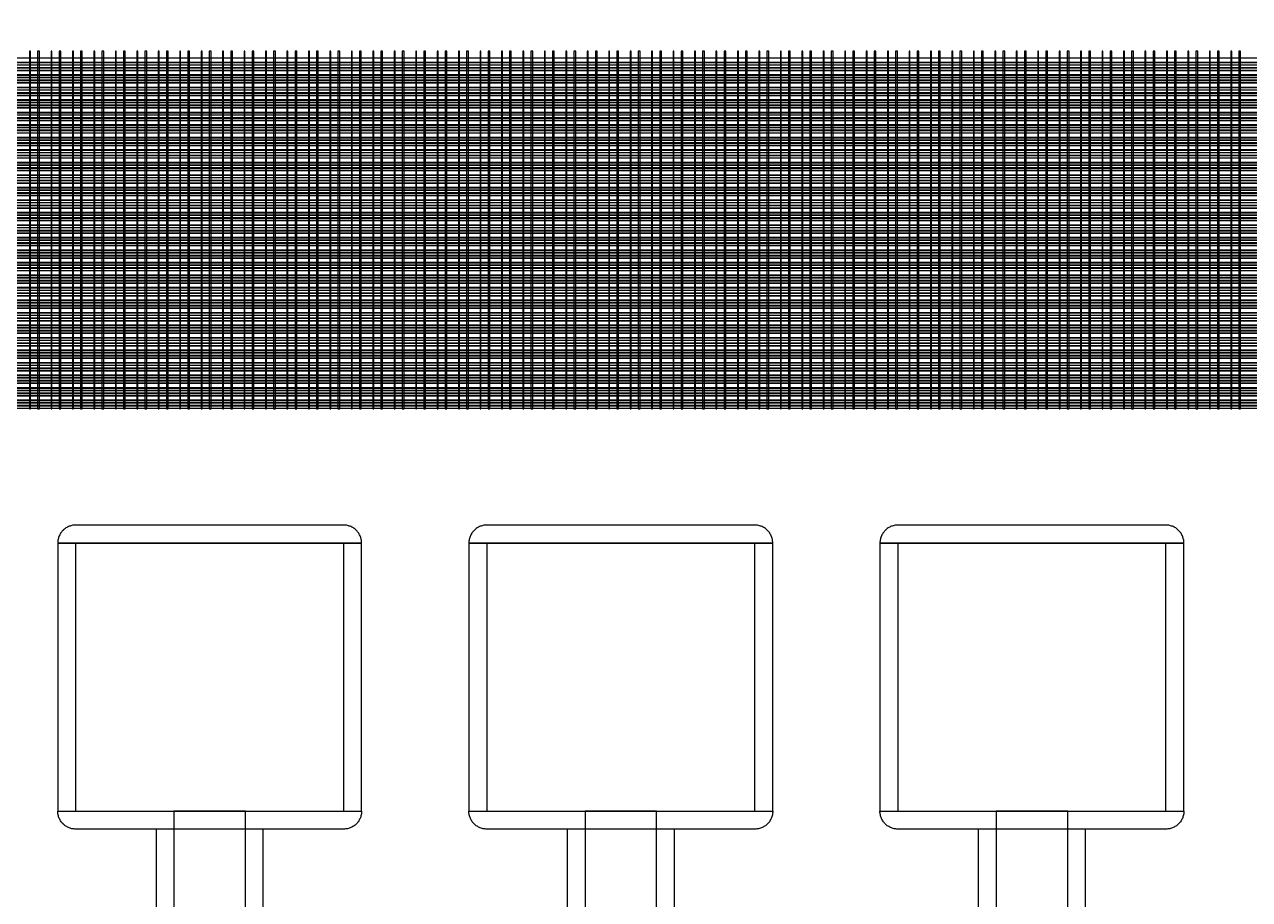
# Model space of a CAD drawing. Extents: x -50000 to 50000, y -50000 to 50000.
# Drawn here: x -25155 to -23784, y 33441 to 34420 of the extents above; entities that cross this region are included whole.
import ezdxf

# ---------------------------------------------------------------- set-up
doc = ezdxf.new("R2010")
doc.units = 0
doc.layers.get('0').update_dxf_attribs({"linetype": 'CONTINUOUS'})
for name, color, linetype in [('BASEMETAL', 4, 'CONTINUOUS'), ('FRAME', 8, 'CONTINUOUS'), ('SECONDLAYER', 6, 'CONTINUOUS')]:
    doc.layers.add(name, color=color, linetype=linetype)

# ---------------------------------------------------------------- blocks, each defined once
blk = doc.blocks.new('CHIP_JARRAY')
for points in [[(500, 5478), (6500, 5478), (6500, 5482.3), (500, 5482.3)], [(500, 5475), (6500, 5475), (6500, 5477), (500, 5477)], [(500, 5472), (6500, 5472), (6500, 5474.4), (500, 5474.4)], [(500, 5469), (6500, 5469), (6500, 5471), (500, 5471)], [(500, 5464), (6500, 5464), (6500, 5468.3), (500, 5468.3)], [(500, 5461), (6500, 5461), (6500, 5463), (500, 5463)], [(500, 5458), (6500, 5458), (6500, 5460.4), (500, 5460.4)], [(500, 5455), (6500, 5455), (6500, 5457), (500, 5457)], [(500, 5450), (6500, 5450), (6500, 5454.3), (500, 5454.3)], [(500, 5447), (6500, 5447), (6500, 5449), (500, 5449)], [(500, 5444), (6500, 5444), (6500, 5446.4), (500, 5446.4)], [(500, 5441), (6500, 5441), (6500, 5443), (500, 5443)], [(500, 5436), (6500, 5436), (6500, 5440.3), (500, 5440.3)], [(500, 5433), (6500, 5433), (6500, 5435), (500, 5435)], [(500, 5430), (6500, 5430), (6500, 5432.4), (500, 5432.4)], [(500, 5427), (6500, 5427), (6500, 5429), (500, 5429)], [(500, 5422), (6500, 5422), (6500, 5426.3), (500, 5426.3)], [(500, 5419), (6500, 5419), (6500, 5421), (500, 5421)], [(500, 5416), (6500, 5416), (6500, 5418.4), (500, 5418.4)], [(500, 5413), (6500, 5413), (6500, 5415), (500, 5415)], [(500, 5408), (6500, 5408), (6500, 5412.3), (500, 5412.3)], [(500, 5405), (6500, 5405), (6500, 5407), (500, 5407)], [(500, 5402), (6500, 5402), (6500, 5404.4), (500, 5404.4)], [(500, 5399), (6500, 5399), (6500, 5401), (500, 5401)], [(500, 5394), (6500, 5394), (6500, 5398.3), (500, 5398.3)], [(500, 5391), (6500, 5391), (6500, 5393), (500, 5393)], [(500, 5388), (6500, 5388), (6500, 5390.4), (500, 5390.4)], [(500, 5385), (6500, 5385), (6500, 5387), (500, 5387)], [(500, 5380), (6500, 5380), (6500, 5384.3), (500, 5384.3)], [(500, 5377), (6500, 5377), (6500, 5379), (500, 5379)], [(500, 5374), (6500, 5374), (6500, 5376.4), (500, 5376.4)], [(500, 5371), (6500, 5371), (6500, 5373), (500, 5373)], [(500, 5366), (6500, 5366), (6500, 5370.3), (500, 5370.3)], [(500, 5363), (6500, 5363), (6500, 5365), (500, 5365)], [(500, 5360), (6500, 5360), (6500, 5362.4), (500, 5362.4)], [(500, 5357), (6500, 5357), (6500, 5359), (500, 5359)], [(500, 5352), (6500, 5352), (6500, 5356.3), (500, 5356.3)], [(500, 5349), (6500, 5349), (6500, 5351), (500, 5351)], [(500, 5346), (6500, 5346), (6500, 5348.4), (500, 5348.4)], [(500, 5343), (6500, 5343), (6500, 5345), (500, 5345)], [(500, 5338), (6500, 5338), (6500, 5342.3), (500, 5342.3)], [(500, 5335), (6500, 5335), (6500, 5337), (500, 5337)], [(500, 5332), (6500, 5332), (6500, 5334.4), (500, 5334.4)], [(500, 5329), (6500, 5329), (6500, 5331), (500, 5331)], [(500, 5324), (6500, 5324), (6500, 5328.3), (500, 5328.3)], [(500, 5321), (6500, 5321), (6500, 5323), (500, 5323)], [(500, 5318), (6500, 5318), (6500, 5320.4), (500, 5320.4)], [(500, 5315), (6500, 5315), (6500, 5317), (500, 5317)], [(500, 5310), (6500, 5310), (6500, 5314.3), (500, 5314.3)], [(500, 5307), (6500, 5307), (6500, 5309), (500, 5309)], [(500, 5304), (6500, 5304), (6500, 5306.4), (500, 5306.4)], [(500, 5301), (6500, 5301), (6500, 5303), (500, 5303)], [(500, 5296), (6500, 5296), (6500, 5300.3), (500, 5300.3)], [(500, 5293), (6500, 5293), (6500, 5295), (500, 5295)], [(500, 5290), (6500, 5290), (6500, 5292.4), (500, 5292.4)], [(500, 5287), (6500, 5287), (6500, 5289), (500, 5289)], [(500, 5282), (6500, 5282), (6500, 5286.3), (500, 5286.3)], [(500, 5279), (6500, 5279), (6500, 5281), (500, 5281)], [(500, 5276), (6500, 5276), (6500, 5278.4), (500, 5278.4)], [(500, 5273), (6500, 5273), (6500, 5275), (500, 5275)], [(500, 5268), (6500, 5268), (6500, 5272.3), (500, 5272.3)], [(500, 5265), (6500, 5265), (6500, 5267), (500, 5267)], [(500, 5262), (6500, 5262), (6500, 5264.4), (500, 5264.4)], [(500, 5259), (6500, 5259), (6500, 5261), (500, 5261)], [(500, 5254), (6500, 5254), (6500, 5258.3), (500, 5258.3)], [(500, 5251), (6500, 5251), (6500, 5253), (500, 5253)], [(500, 5248), (6500, 5248), (6500, 5250.4), (500, 5250.4)], [(500, 5245), (6500, 5245), (6500, 5247), (500, 5247)], [(500, 5240), (6500, 5240), (6500, 5244.3), (500, 5244.3)], [(500, 5237), (6500, 5237), (6500, 5239), (500, 5239)], [(500, 5234), (6500, 5234), (6500, 5236.4), (500, 5236.4)], [(500, 5231), (6500, 5231), (6500, 5233), (500, 5233)], [(500, 5226), (6500, 5226), (6500, 5230.3), (500, 5230.3)], [(500, 5223), (6500, 5223), (6500, 5225), (500, 5225)], [(500, 5220), (6500, 5220), (6500, 5222.4), (500, 5222.4)], [(500, 5217), (6500, 5217), (6500, 5219), (500, 5219)], [(500, 5212), (6500, 5212), (6500, 5216.3), (500, 5216.3)], [(500, 5209), (6500, 5209), (6500, 5211), (500, 5211)], [(500, 5206), (6500, 5206), (6500, 5208.4), (500, 5208.4)], [(500, 5203), (6500, 5203), (6500, 5205), (500, 5205)], [(500, 5198), (6500, 5198), (6500, 5202.3), (500, 5202.3)], [(500, 5195), (6500, 5195), (6500, 5197), (500, 5197)], [(500, 5192), (6500, 5192), (6500, 5194.4), (500, 5194.4)], [(500, 5189), (6500, 5189), (6500, 5191), (500, 5191)], [(500, 5184), (6500, 5184), (6500, 5188.3), (500, 5188.3)], [(500, 5181), (6500, 5181), (6500, 5183), (500, 5183)], [(500, 5178), (6500, 5178), (6500, 5180.4), (500, 5180.4)], [(500, 5175), (6500, 5175), (6500, 5177), (500, 5177)], [(500, 5170), (6500, 5170), (6500, 5174.3), (500, 5174.3)], [(500, 5167), (6500, 5167), (6500, 5169), (500, 5169)], [(500, 5164), (6500, 5164), (6500, 5166.4), (500, 5166.4)], [(500, 5161), (6500, 5161), (6500, 5163), (500, 5163)], [(500, 5156), (6500, 5156), (6500, 5160.3), (500, 5160.3)], [(500, 5153), (6500, 5153), (6500, 5155), (500, 5155)], [(500, 5150), (6500, 5150), (6500, 5152.4), (500, 5152.4)], [(500, 5147), (6500, 5147), (6500, 5149), (500, 5149)], [(500, 5142), (6500, 5142), (6500, 5146.3), (500, 5146.3)], [(500, 5139), (6500, 5139), (6500, 5141), (500, 5141)], [(500, 5136), (6500, 5136), (6500, 5138.4), (500, 5138.4)], [(500, 5133), (6500, 5133), (6500, 5135), (500, 5135)], [(500, 5128), (6500, 5128), (6500, 5132.3), (500, 5132.3)], [(500, 5125), (6500, 5125), (6500, 5127), (500, 5127)], [(500, 5122), (6500, 5122), (6500, 5124.4), (500, 5124.4)], [(500, 5119), (6500, 5119), (6500, 5121), (500, 5121)], [(500, 5114), (6500, 5114), (6500, 5118.3), (500, 5118.3)], [(500, 5111), (6500, 5111), (6500, 5113), (500, 5113)], [(500, 5108), (6500, 5108), (6500, 5110.4), (500, 5110.4)], [(500, 5105), (6500, 5105), (6500, 5107), (500, 5107)], [(500, 5100), (6500, 5100), (6500, 5104.3), (500, 5104.3)], [(500, 5097), (6500, 5097), (6500, 5099), (500, 5099)], [(500, 5094), (6500, 5094), (6500, 5096.4), (500, 5096.4)], [(500, 5091), (6500, 5091), (6500, 5093), (500, 5093)], [(3752.5, 4940), (3922.5, 4940), (3922.5, 4940), (3922.5, 4941), (3922.4, 4942.1), (3922.3, 4943.1), (3922.1, 4944.2), (3921.8, 4945.2), (3921.5, 4946.2), (3921.2, 4947.2), (3920.8, 4948.1), (3920.3, 4949.1), (3919.8, 4950), (3919.3, 4950.9), (3918.7, 4951.8), (3918, 4952.6), (3917.4, 4953.4), (3916.6, 4954.1), (3915.9, 4954.9), (3915.1, 4955.5), (3914.3, 4956.2), (3913.4, 4956.8), (3912.5, 4957.3), (3911.6, 4957.8), (3910.6, 4958.3), (3909.7, 4958.7), (3908.7, 4959), (3907.7, 4959.3), (3906.7, 4959.6), (3905.6, 4959.8), (3904.6, 4959.9), (3903.5, 4960), (3902.5, 4960), (3602.5, 4960), (3601.5, 4960), (3600.4, 4959.9), (3599.4, 4959.8), (3598.3, 4959.6), (3597.3, 4959.3), (3596.3, 4959), (3595.3, 4958.7), (3594.4, 4958.3), (3593.4, 4957.8), (3592.5, 4957.3), (3591.6, 4956.8), (3590.7, 4956.2), (3589.9, 4955.5), (3589.1, 4954.9), (3588.4, 4954.1), (3587.6, 4953.4), (3587, 4952.6), (3586.3, 4951.8), (3585.7, 4950.9), (3585.2, 4950), (3584.7, 4949.1), (3584.2, 4948.1), (3583.8, 4947.2), (3583.5, 4946.2), (3583.2, 4945.2), (3582.9, 4944.2), (3582.7, 4943.1), (3582.6, 4942.1), (3582.5, 4941), (3582.5, 4940), (3582.5, 4940)], [(4212.5, 4940), (4382.5, 4940), (4382.5, 4940), (4382.5, 4941), (4382.4, 4942.1), (4382.3, 4943.1), (4382.1, 4944.2), (4381.8, 4945.2), (4381.5, 4946.2), (4381.2, 4947.2), (4380.8, 4948.1), (4380.3, 4949.1), (4379.8, 4950), (4379.3, 4950.9), (4378.7, 4951.8), (4378, 4952.6), (4377.4, 4953.4), (4376.6, 4954.1), (4375.9, 4954.9), (4375.1, 4955.5), (4374.3, 4956.2), (4373.4, 4956.8), (4372.5, 4957.3), (4371.6, 4957.8), (4370.6, 4958.3), (4369.7, 4958.7), (4368.7, 4959), (4367.7, 4959.3), (4366.7, 4959.6), (4365.6, 4959.8), (4364.6, 4959.9), (4363.5, 4960), (4362.5, 4960), (4062.5, 4960), (4061.5, 4960), (4060.4, 4959.9), (4059.4, 4959.8), (4058.3, 4959.6), (4057.3, 4959.3), (4056.3, 4959), (4055.3, 4958.7), (4054.4, 4958.3), (4053.4, 4957.8), (4052.5, 4957.3), (4051.6, 4956.8), (4050.7, 4956.2), (4049.9, 4955.5), (4049.1, 4954.9), (4048.4, 4954.1), (4047.6, 4953.4), (4047, 4952.6), (4046.3, 4951.8), (4045.7, 4950.9), (4045.2, 4950), (4044.7, 4949.1), (4044.2, 4948.1), (4043.8, 4947.2), (4043.5, 4946.2), (4043.2, 4945.2), (4042.9, 4944.2), (4042.7, 4943.1), (4042.6, 4942.1), (4042.5, 4941), (4042.5, 4940), (4042.5, 4940)], [(4672.5, 4940), (4842.5, 4940), (4842.5, 4940), (4842.5, 4941), (4842.4, 4942.1), (4842.3, 4943.1), (4842.1, 4944.2), (4841.8, 4945.2), (4841.5, 4946.2), (4841.2, 4947.2), (4840.8, 4948.1), (4840.3, 4949.1), (4839.8, 4950), (4839.3, 4950.9), (4838.7, 4951.8), (4838, 4952.6), (4837.4, 4953.4), (4836.6, 4954.1), (4835.9, 4954.9), (4835.1, 4955.5), (4834.3, 4956.2), (4833.4, 4956.8), (4832.5, 4957.3), (4831.6, 4957.8), (4830.6, 4958.3), (4829.7, 4958.7), (4828.7, 4959), (4827.7, 4959.3), (4826.7, 4959.6), (4825.6, 4959.8), (4824.6, 4959.9), (4823.5, 4960), (4822.5, 4960), (4522.5, 4960), (4521.5, 4960), (4520.4, 4959.9), (4519.4, 4959.8), (4518.3, 4959.6), (4517.3, 4959.3), (4516.3, 4959), (4515.3, 4958.7), (4514.4, 4958.3), (4513.4, 4957.8), (4512.5, 4957.3), (4511.6, 4956.8), (4510.7, 4956.2), (4509.9, 4955.5), (4509.1, 4954.9), (4508.4, 4954.1), (4507.6, 4953.4), (4507, 4952.6), (4506.3, 4951.8), (4505.7, 4950.9), (4505.2, 4950), (4504.7, 4949.1), (4504.2, 4948.1), (4503.8, 4947.2), (4503.5, 4946.2), (4503.2, 4945.2), (4502.9, 4944.2), (4502.7, 4943.1), (4502.6, 4942.1), (4502.5, 4941), (4502.5, 4940), (4502.5, 4940)], [(3922.5, 4640), (3922.5, 4940), (3582.5, 4940), (3582.5, 4640)], [(4382.5, 4640), (4382.5, 4940), (4042.5, 4940), (4042.5, 4640)], [(4842.5, 4640), (4842.5, 4940), (4502.5, 4940), (4502.5, 4640)], [(3752.5, 4640), (3922.5, 4640), (3922.5, 4640), (3922.5, 4639), (3922.4, 4637.9), (3922.3, 4636.9), (3922.1, 4635.8), (3921.8, 4634.8), (3921.5, 4633.8), (3921.2, 4632.8), (3920.8, 4631.9), (3920.3, 4630.9), (3919.8, 4630), (3919.3, 4629.1), (3918.7, 4628.2), (3918, 4627.4), (3917.4, 4626.6), (3916.6, 4625.9), (3915.9, 4625.1), (3915.1, 4624.5), (3914.3, 4623.8), (3913.4, 4623.2), (3912.5, 4622.7), (3911.6, 4622.2), (3910.6, 4621.7), (3909.7, 4621.3), (3908.7, 4621), (3907.7, 4620.7), (3906.7, 4620.4), (3905.6, 4620.2), (3904.6, 4620.1), (3903.5, 4620), (3902.5, 4620), (3602.5, 4620), (3601.5, 4620), (3600.4, 4620.1), (3599.4, 4620.2), (3598.3, 4620.4), (3597.3, 4620.7), (3596.3, 4621), (3595.3, 4621.3), (3594.4, 4621.7), (3593.4, 4622.2), (3592.5, 4622.7), (3591.6, 4623.2), (3590.7, 4623.8), (3589.9, 4624.5), (3589.1, 4625.1), (3588.4, 4625.9), (3587.6, 4626.6), (3587, 4627.4), (3586.3, 4628.2), (3585.7, 4629.1), (3585.2, 4630), (3584.7, 4630.9), (3584.2, 4631.9), (3583.8, 4632.8), (3583.5, 4633.8), (3583.2, 4634.8), (3582.9, 4635.8), (3582.7, 4636.9), (3582.6, 4637.9), (3582.5, 4639), (3582.5, 4640), (3582.5, 4640)], [(4212.5, 4640), (4382.5, 4640), (4382.5, 4640), (4382.5, 4639), (4382.4, 4637.9), (4382.3, 4636.9), (4382.1, 4635.8), (4381.8, 4634.8), (4381.5, 4633.8), (4381.2, 4632.8), (4380.8, 4631.9), (4380.3, 4630.9), (4379.8, 4630), (4379.3, 4629.1), (4378.7, 4628.2), (4378, 4627.4), (4377.4, 4626.6), (4376.6, 4625.9), (4375.9, 4625.1), (4375.1, 4624.5), (4374.3, 4623.8), (4373.4, 4623.2), (4372.5, 4622.7), (4371.6, 4622.2), (4370.6, 4621.7), (4369.7, 4621.3), (4368.7, 4621), (4367.7, 4620.7), (4366.7, 4620.4), (4365.6, 4620.2), (4364.6, 4620.1), (4363.5, 4620), (4362.5, 4620), (4062.5, 4620), (4061.5, 4620), (4060.4, 4620.1), (4059.4, 4620.2), (4058.3, 4620.4), (4057.3, 4620.7), (4056.3, 4621), (4055.3, 4621.3), (4054.4, 4621.7), (4053.4, 4622.2), (4052.5, 4622.7), (4051.6, 4623.2), (4050.7, 4623.8), (4049.9, 4624.5), (4049.1, 4625.1), (4048.4, 4625.9), (4047.6, 4626.6), (4047, 4627.4), (4046.3, 4628.2), (4045.7, 4629.1), (4045.2, 4630), (4044.7, 4630.9), (4044.2, 4631.9), (4043.8, 4632.8), (4043.5, 4633.8), (4043.2, 4634.8), (4042.9, 4635.8), (4042.7, 4636.9), (4042.6, 4637.9), (4042.5, 4639), (4042.5, 4640), (4042.5, 4640)], [(4672.5, 4640), (4842.5, 4640), (4842.5, 4640), (4842.5, 4639), (4842.4, 4637.9), (4842.3, 4636.9), (4842.1, 4635.8), (4841.8, 4634.8), (4841.5, 4633.8), (4841.2, 4632.8), (4840.8, 4631.9), (4840.3, 4630.9), (4839.8, 4630), (4839.3, 4629.1), (4838.7, 4628.2), (4838, 4627.4), (4837.4, 4626.6), (4836.6, 4625.9), (4835.9, 4625.1), (4835.1, 4624.5), (4834.3, 4623.8), (4833.4, 4623.2), (4832.5, 4622.7), (4831.6, 4622.2), (4830.6, 4621.7), (4829.7, 4621.3), (4828.7, 4621), (4827.7, 4620.7), (4826.7, 4620.4), (4825.6, 4620.2), (4824.6, 4620.1), (4823.5, 4620), (4822.5, 4620), (4522.5, 4620), (4521.5, 4620), (4520.4, 4620.1), (4519.4, 4620.2), (4518.3, 4620.4), (4517.3, 4620.7), (4516.3, 4621), (4515.3, 4621.3), (4514.4, 4621.7), (4513.4, 4622.2), (4512.5, 4622.7), (4511.6, 4623.2), (4510.7, 4623.8), (4509.9, 4624.5), (4509.1, 4625.1), (4508.4, 4625.9), (4507.6, 4626.6), (4507, 4627.4), (4506.3, 4628.2), (4505.7, 4629.1), (4505.2, 4630), (4504.7, 4630.9), (4504.2, 4631.9), (4503.8, 4632.8), (4503.5, 4633.8), (4503.2, 4634.8), (4502.9, 4635.8), (4502.7, 4636.9), (4502.6, 4637.9), (4502.5, 4639), (4502.5, 4640), (4502.5, 4640)], [(3812.5, 4498), (3812.5, 4620), (3692.5, 4620), (3692.5, 4498)], [(4272.5, 4498), (4272.5, 4620), (4152.5, 4620), (4152.5, 4498)], [(4732.5, 4498), (4732.5, 4620), (4612.5, 4620), (4612.5, 4498)]]:
    blk.add_lwpolyline(points, close=True)
at = {"layer": 'SECONDLAYER'}
for points in [[(3551, 5090), (3552, 5090), (3552, 5490), (3551, 5490)], [(3560, 5090), (3562, 5090), (3562, 5490), (3560, 5490)], [(3575, 5090), (3576, 5090), (3576, 5490), (3575, 5490)], [(3584, 5090), (3586, 5090), (3586, 5490), (3584, 5490)], [(3599, 5090), (3600, 5090), (3600, 5490), (3599, 5490)], [(3608, 5090), (3610, 5090), (3610, 5490), (3608, 5490)], [(3623, 5090), (3624, 5090), (3624, 5490), (3623, 5490)], [(3632, 5090), (3634, 5090), (3634, 5490), (3632, 5490)], [(3647, 5090), (3648, 5090), (3648, 5490), (3647, 5490)], [(3656, 5090), (3658, 5090), (3658, 5490), (3656, 5490)], [(3671, 5090), (3672, 5090), (3672, 5490), (3671, 5490)], [(3680, 5090), (3682, 5090), (3682, 5490), (3680, 5490)], [(3695, 5090), (3696, 5090), (3696, 5490), (3695, 5490)], [(3704, 5090), (3706, 5090), (3706, 5490), (3704, 5490)], [(3719, 5090), (3720, 5090), (3720, 5490), (3719, 5490)], [(3728, 5090), (3730, 5090), (3730, 5490), (3728, 5490)], [(3743, 5090), (3744, 5090), (3744, 5490), (3743, 5490)], [(3752, 5090), (3754, 5090), (3754, 5490), (3752, 5490)], [(3767, 5090), (3768, 5090), (3768, 5490), (3767, 5490)], [(3776, 5090), (3778, 5090), (3778, 5490), (3776, 5490)], [(3791, 5090), (3792, 5090), (3792, 5490), (3791, 5490)], [(3800, 5090), (3802, 5090), (3802, 5490), (3800, 5490)], [(3815, 5090), (3816, 5090), (3816, 5490), (3815, 5490)], [(3824, 5090), (3826, 5090), (3826, 5490), (3824, 5490)], [(3839, 5090), (3840, 5090), (3840, 5490), (3839, 5490)], [(3848, 5090), (3850, 5090), (3850, 5490), (3848, 5490)], [(3863, 5090), (3864, 5090), (3864, 5490), (3863, 5490)], [(3872, 5090), (3874, 5090), (3874, 5490), (3872, 5490)], [(3887, 5090), (3888, 5090), (3888, 5490), (3887, 5490)], [(3896, 5090), (3898, 5090), (3898, 5490), (3896, 5490)], [(3911, 5090), (3912, 5090), (3912, 5490), (3911, 5490)], [(3920, 5090), (3922, 5090), (3922, 5490), (3920, 5490)], [(3935, 5090), (3936, 5090), (3936, 5490), (3935, 5490)], [(3944, 5090), (3946, 5090), (3946, 5490), (3944, 5490)], [(3959, 5090), (3960, 5090), (3960, 5490), (3959, 5490)], [(3968, 5090), (3970, 5090), (3970, 5490), (3968, 5490)], [(3983, 5090), (3984, 5090), (3984, 5490), (3983, 5490)], [(3992, 5090), (3994, 5090), (3994, 5490), (3992, 5490)], [(4007, 5090), (4008, 5090), (4008, 5490), (4007, 5490)], [(4016, 5090), (4018, 5090), (4018, 5490), (4016, 5490)], [(4031, 5090), (4032, 5090), (4032, 5490), (4031, 5490)], [(4040, 5090), (4042, 5090), (4042, 5490), (4040, 5490)], [(4055, 5090), (4056, 5090), (4056, 5490), (4055, 5490)], [(4064, 5090), (4066, 5090), (4066, 5490), (4064, 5490)], [(4079, 5090), (4080, 5090), (4080, 5490), (4079, 5490)], [(4088, 5090), (4090, 5090), (4090, 5490), (4088, 5490)], [(4103, 5090), (4104, 5090), (4104, 5490), (4103, 5490)], [(4112, 5090), (4114, 5090), (4114, 5490), (4112, 5490)], [(4127, 5090), (4128, 5090), (4128, 5490), (4127, 5490)], [(4136, 5090), (4138, 5090), (4138, 5490), (4136, 5490)], [(4151, 5090), (4152, 5090), (4152, 5490), (4151, 5490)], [(4160, 5090), (4162, 5090), (4162, 5490), (4160, 5490)], [(4175, 5090), (4176, 5090), (4176, 5490), (4175, 5490)], [(4184, 5090), (4186, 5090), (4186, 5490), (4184, 5490)], [(4199, 5090), (4200, 5090), (4200, 5490), (4199, 5490)], [(4208, 5090), (4210, 5090), (4210, 5490), (4208, 5490)], [(4223, 5090), (4224, 5090), (4224, 5490), (4223, 5490)], [(4232, 5090), (4234, 5090), (4234, 5490), (4232, 5490)], [(4247, 5090), (4248, 5090), (4248, 5490), (4247, 5490)], [(4256, 5090), (4258, 5090), (4258, 5490), (4256, 5490)], [(4271, 5090), (4272, 5090), (4272, 5490), (4271, 5490)], [(4280, 5090), (4282, 5090), (4282, 5490), (4280, 5490)], [(4295, 5090), (4296, 5090), (4296, 5490), (4295, 5490)], [(4304, 5090), (4306, 5090), (4306, 5490), (4304, 5490)], [(4319, 5090), (4320, 5090), (4320, 5490), (4319, 5490)], [(4328, 5090), (4330, 5090), (4330, 5490), (4328, 5490)], [(4343, 5090), (4344, 5090), (4344, 5490), (4343, 5490)], [(4352, 5090), (4354, 5090), (4354, 5490), (4352, 5490)], [(4367, 5090), (4368, 5090), (4368, 5490), (4367, 5490)], [(4376, 5090), (4378, 5090), (4378, 5490), (4376, 5490)], [(4391, 5090), (4392, 5090), (4392, 5490), (4391, 5490)], [(4400, 5090), (4402, 5090), (4402, 5490), (4400, 5490)], [(4415, 5090), (4416, 5090), (4416, 5490), (4415, 5490)], [(4424, 5090), (4426, 5090), (4426, 5490), (4424, 5490)], [(4439, 5090), (4440, 5090), (4440, 5490), (4439, 5490)], [(4448, 5090), (4450, 5090), (4450, 5490), (4448, 5490)], [(4463, 5090), (4464, 5090), (4464, 5490), (4463, 5490)], [(4472, 5090), (4474, 5090), (4474, 5490), (4472, 5490)], [(4487, 5090), (4488, 5090), (4488, 5490), (4487, 5490)], [(4496, 5090), (4498, 5090), (4498, 5490), (4496, 5490)], [(4511, 5090), (4512, 5090), (4512, 5490), (4511, 5490)], [(4520, 5090), (4522, 5090), (4522, 5490), (4520, 5490)], [(4535, 5090), (4536, 5090), (4536, 5490), (4535, 5490)], [(4544, 5090), (4546, 5090), (4546, 5490), (4544, 5490)], [(4559, 5090), (4560, 5090), (4560, 5490), (4559, 5490)], [(4568, 5090), (4570, 5090), (4570, 5490), (4568, 5490)], [(4583, 5090), (4584, 5090), (4584, 5490), (4583, 5490)], [(4592, 5090), (4594, 5090), (4594, 5490), (4592, 5490)], [(4607, 5090), (4608, 5090), (4608, 5490), (4607, 5490)], [(4616, 5090), (4618, 5090), (4618, 5490), (4616, 5490)], [(4631, 5090), (4632, 5090), (4632, 5490), (4631, 5490)], [(4640, 5090), (4642, 5090), (4642, 5490), (4640, 5490)], [(4655, 5090), (4656, 5090), (4656, 5490), (4655, 5490)], [(4664, 5090), (4666, 5090), (4666, 5490), (4664, 5490)], [(4679, 5090), (4680, 5090), (4680, 5490), (4679, 5490)], [(4688, 5090), (4690, 5090), (4690, 5490), (4688, 5490)], [(4703, 5090), (4704, 5090), (4704, 5490), (4703, 5490)], [(4712, 5090), (4714, 5090), (4714, 5490), (4712, 5490)], [(4727, 5090), (4728, 5090), (4728, 5490), (4727, 5490)], [(4736, 5090), (4738, 5090), (4738, 5490), (4736, 5490)], [(4751, 5090), (4752, 5090), (4752, 5490), (4751, 5490)], [(4760, 5090), (4762, 5090), (4762, 5490), (4760, 5490)], [(4775, 5090), (4776, 5090), (4776, 5490), (4775, 5490)], [(4784, 5090), (4786, 5090), (4786, 5490), (4784, 5490)], [(4799, 5090), (4800, 5090), (4800, 5490), (4799, 5490)], [(4808, 5090), (4810, 5090), (4810, 5490), (4808, 5490)], [(4823, 5090), (4824, 5090), (4824, 5490), (4823, 5490)], [(4832, 5090), (4834, 5090), (4834, 5490), (4832, 5490)], [(4847, 5090), (4848, 5090), (4848, 5490), (4847, 5490)], [(4856, 5090), (4858, 5090), (4858, 5490), (4856, 5490)], [(4871, 5090), (4872, 5090), (4872, 5490), (4871, 5490)], [(4880, 5090), (4882, 5090), (4882, 5490), (4880, 5490)], [(4895, 5090), (4896, 5090), (4896, 5490), (4895, 5490)], [(4904, 5090), (4906, 5090), (4906, 5490), (4904, 5490)], [(3902.5, 4640), (3902.5, 4940), (3602.5, 4940), (3602.5, 4640)], [(4362.5, 4640), (4362.5, 4940), (4062.5, 4940), (4062.5, 4640)], [(4822.5, 4640), (4822.5, 4940), (4522.5, 4940), (4522.5, 4640)], [(3792.5, 4506), (3792.5, 4640), (3712.5, 4640), (3712.5, 4506)], [(4252.5, 4506), (4252.5, 4640), (4172.5, 4640), (4172.5, 4506)], [(4712.5, 4506), (4712.5, 4640), (4632.5, 4640), (4632.5, 4506)]]:
    blk.add_lwpolyline(points, close=True, dxfattribs=at)

msp = doc.modelspace()

# ---------------------------------------------------------------- linework, layer by layer
at = {"layer": 'FRAME'}
for radius in [50000, 49500]:
    msp.add_circle((0, 0), radius, dxfattribs=at)

# ---------------------------------------------------------------- block references
at = {"layer": 'BASEMETAL'}
msp.add_blockref('CHIP_JARRAY', (-28700, 28900), dxfattribs=at)

doc.saveas('drawing.dxf')
